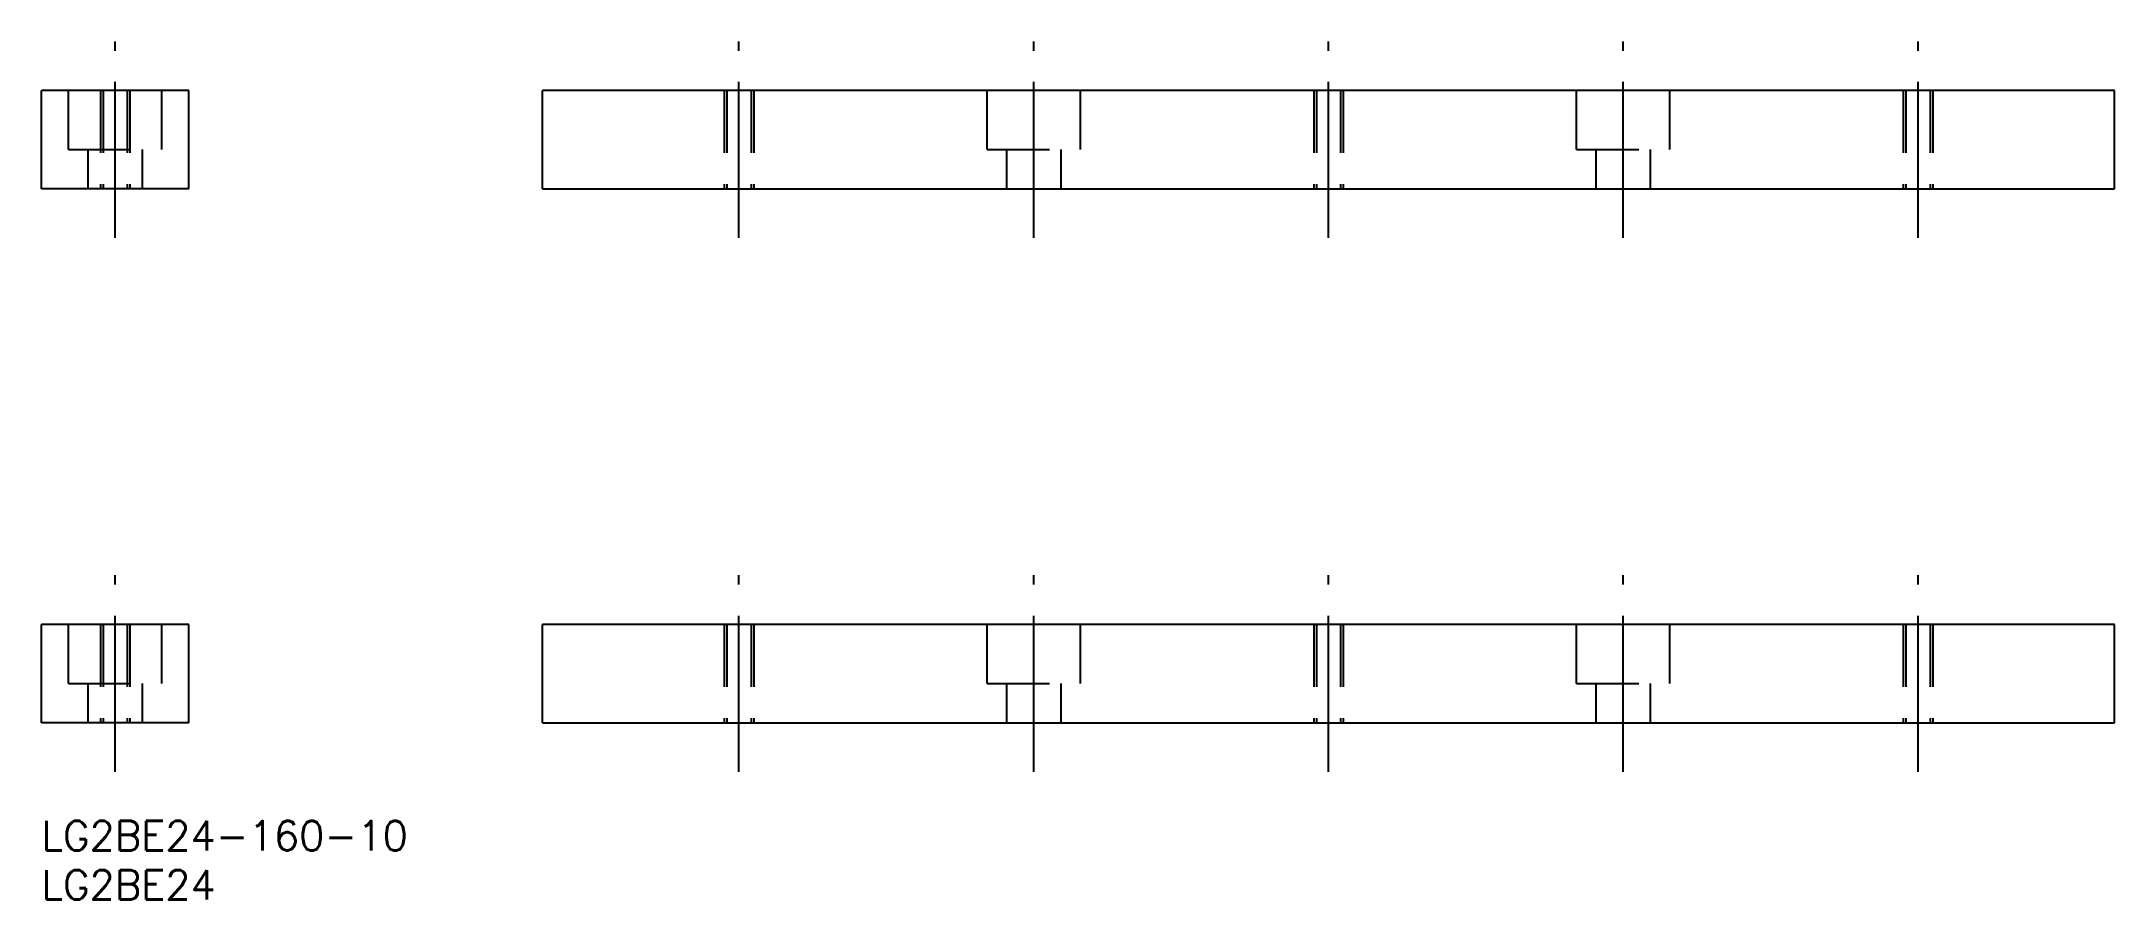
# Model space of a CAD drawing. Extents: x 0 to 211, y -8 to 79.
import ezdxf

# ---------------------------------------------------------------- set-up
doc = ezdxf.new("R2010")
doc.units = 0
doc.header["$LTSCALE"] = 0.5
doc.linetypes.add('CENTER', pattern=[50.8, 31.75, -6.35, 6.35, -6.35])
doc.linetypes.add('DASHED', pattern=[19.05, 12.7, -6.35])
for name, color, linetype in [('CENTER', 1, 'CENTER'), ('MSM_CONTINUOUS', 7, 'CONTINUOUS'), ('MSM_DASHED', 4, 'DASHED'), ('MSM_PART_NUMBER', 7, 'CONTINUOUS')]:
    doc.layers.add(name, color=color, linetype=linetype)
doc.styles.get("Standard").update_dxf_attribs({"font": 'txt.shx', "height": 3, "bigfont": 'bigfont.shx'})

# ---------------------------------------------------------------- blocks, each defined once
blk = doc.blocks.new('*U16')
at = {"layer": 'MSM_PART_NUMBER'}
blk.add_text('LG2BE24-160-10', height=3, dxfattribs=at).set_placement((0, -3))
blk = doc.blocks.new('*U17')
at = {"layer": 'MSM_PART_NUMBER'}
blk.add_text('LG2BE24', height=3, dxfattribs=at).set_placement((0, -8))

msp = doc.modelspace()

# ---------------------------------------------------------------- linework, layer by layer
at = {"layer": 'CENTER'}
for p, q in [((7.5, 59.34), (7.5, 79.34)), ((70.99, 59.34), (70.99, 79.34)), ((100.99, 59.34), (100.99, 79.34)), ((130.99, 59.34), (130.99, 79.34)), ((160.99, 59.34), (160.99, 79.34)), ((190.99, 59.34), (190.99, 79.34)), ((7.5, 5), (7.5, 25)), ((70.99, 5), (70.99, 25)), ((100.99, 5), (100.99, 25)), ((130.99, 5), (130.99, 25)), ((160.99, 5), (160.99, 25)), ((190.99, 5), (190.99, 25))]:
    msp.add_line(p, q, dxfattribs=at)
at = {"layer": 'MSM_CONTINUOUS'}
for p, q in [((15, 74.34), (0, 74.34)), ((0, 64.34), (0, 74.34)), ((15, 64.34), (15, 74.34)), ((210.99, 74.34), (50.99, 74.34)), ((50.99, 64.34), (50.99, 74.34)), ((210.99, 64.34), (210.99, 74.34)), ((15, 64.34), (0, 64.34)), ((50.99, 64.34), (210.99, 64.34)), ((15, 20), (0, 20)), ((0, 10), (0, 20)), ((15, 10), (15, 20)), ((210.99, 20), (50.99, 20)), ((50.99, 10), (50.99, 20)), ((210.99, 10), (210.99, 20)), ((15, 10), (0, 10)), ((50.99, 10), (210.99, 10))]:
    msp.add_line(p, q, dxfattribs=at)
at = {"layer": 'MSM_DASHED'}
for p, q in [((2.75, 68.34), (2.75, 74.34)), ((6, 74.34), (6, 64.34)), ((6.27, 74.34), (6.27, 64.34)), ((8.73, 74.34), (8.73, 64.34)), ((9, 74.34), (9, 64.34)), ((12.25, 68.34), (12.25, 74.34)), ((69.49, 74.34), (69.49, 64.34)), ((69.76, 74.34), (69.76, 64.34)), ((72.22, 74.34), (72.22, 64.34)), ((72.49, 74.34), (72.49, 64.34)), ((96.24, 68.34), (96.24, 74.34)), ((105.74, 68.34), (105.74, 74.34)), ((129.49, 74.34), (129.49, 64.34)), ((129.76, 74.34), (129.76, 64.34)), ((132.22, 74.34), (132.22, 64.34)), ((132.49, 74.34), (132.49, 64.34)), ((156.24, 68.34), (156.24, 74.34)), ((165.74, 68.34), (165.74, 74.34)), ((189.49, 74.34), (189.49, 64.34)), ((189.76, 74.34), (189.76, 64.34)), ((192.22, 74.34), (192.22, 64.34)), ((192.49, 74.34), (192.49, 64.34)), ((2.75, 68.34), (12.25, 68.34)), ((4.75, 64.34), (4.75, 68.34)), ((10.25, 68.34), (10.25, 64.34)), ((96.24, 68.34), (105.74, 68.34)), ((98.24, 64.34), (98.24, 68.34)), ((103.74, 68.34), (103.74, 64.34)), ((156.24, 68.34), (165.74, 68.34)), ((158.24, 64.34), (158.24, 68.34)), ((163.74, 68.34), (163.74, 64.34)), ((2.75, 14), (2.75, 20)), ((6, 20), (6, 10)), ((6.27, 20), (6.27, 10)), ((8.73, 20), (8.73, 10)), ((9, 20), (9, 10)), ((12.25, 14), (12.25, 20)), ((69.49, 20), (69.49, 10)), ((69.76, 20), (69.76, 10)), ((72.22, 20), (72.22, 10)), ((72.49, 20), (72.49, 10)), ((96.24, 14), (96.24, 20)), ((105.74, 14), (105.74, 20)), ((129.49, 20), (129.49, 10)), ((129.76, 20), (129.76, 10)), ((132.22, 20), (132.22, 10)), ((132.49, 20), (132.49, 10)), ((156.24, 14), (156.24, 20)), ((165.74, 14), (165.74, 20)), ((189.49, 20), (189.49, 10)), ((189.76, 20), (189.76, 10)), ((192.22, 20), (192.22, 10)), ((192.49, 20), (192.49, 10)), ((2.75, 14), (12.25, 14)), ((4.75, 10), (4.75, 14)), ((10.25, 14), (10.25, 10)), ((96.24, 14), (105.74, 14)), ((98.24, 10), (98.24, 14)), ((103.74, 14), (103.74, 10)), ((156.24, 14), (165.74, 14)), ((158.24, 10), (158.24, 14)), ((163.74, 14), (163.74, 10))]:
    msp.add_line(p, q, dxfattribs=at)

# ---------------------------------------------------------------- block references
at = {"layer": 'MSM_CONTINUOUS'}
for name in ['*U16', '*U17']:
    msp.add_blockref(name, (0, 0), dxfattribs=at)

doc.saveas('drawing.dxf')
